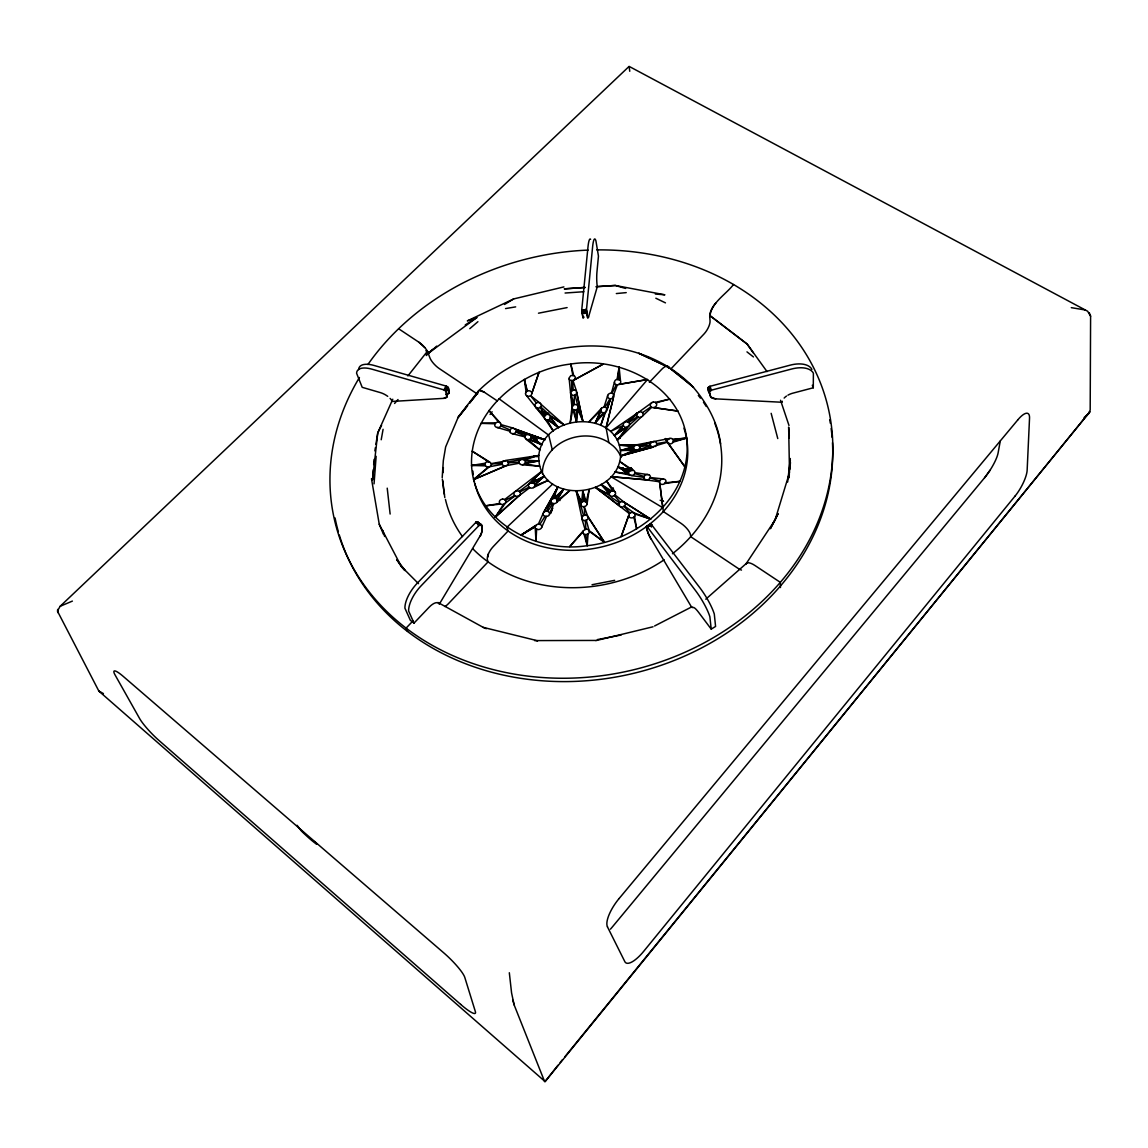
<?xml version="1.0" encoding="UTF-8"?>
<svg xmlns="http://www.w3.org/2000/svg" width="1148" height="1148" viewBox="0 0 1148 1148"><rect width="100%" height="100%" fill="white"/><g stroke="black" fill="none" stroke-linecap="round" stroke-linejoin="round"><path stroke-width="1.5" d="M1086.654 415.719L1089.768 411.859L545.099 1081.574L98.872 691.11L57.4 611.037L60.155 606.288L629.118 66.397L1087.63 311.237L1090.6 316.174L1090.184 410.008L1088.591 413.768L1084.042 417.614M587.331 316.92L587.647 317.666L588.565 316.92L597.29 286.699A10.519 1.349 89.6 0 1 596.96 271.861L598.452 256.119L595.927 240.908A22.027 2.856 89.5 0 0 592.583 247.107L586.47 309.845L581.749 309.86L582.954 317.68A10.963 1.507 89.7 0 0 583.887 316.934L582.954 317.68L581.749 309.86L587.963 247.164A22.013 2.913 89.5 0 1 590.632 239.301M787.93 395.17A11.179 5.97 -20.7 0 1 792.78 393.19L813.286 387.78L813.387 373.215A23.405 12.671 -21 0 0 791.618 369.025L711.373 390.176L709.292 391.841L710.741 397.151L715.721 398.858L782.19 402.274A11.179 5.97 -20.7 0 1 782.305 401.269M588.565 316.92A10.963 1.478 89.7 0 1 587.647 317.666L586.47 309.845L587.059 315.714M542.43 473.952C542.028 464.94 546.19 456.258 552.274 449.786A40.74 34.34 -12.2 0 1 608.827 442.568L613.333 446.07A40.74 34.34 -12.2 0 1 621.154 457.248M505.35 460.477L538.814 455.455C536.719 504.331 616.993 500.356 620.623 456C621.585 408.918 543.033 411.888 538.814 455.455L524.22 459.874L521.852 459.358L508.134 462.027A3.214 2.698 -4 0 0 506.813 460.807L491.244 463.605L489.766 461.984L486.838 461.883A3.257 2.727 -5.3 0 0 485.69 462.515L484.872 464.739L486.408 466.705A3.214 2.698 -4.9 0 0 487.886 467.035L502.193 464.337A3.229 2.712 -4.5 0 0 503.097 465.313L503.513 465.557A3.229 2.712 -4.5 0 0 504.976 465.887L519.283 463.218A3.243 2.727 -3.9 0 0 520.216 464.194L520.632 464.423M586.312 520.188L589.383 531.811A3.329 2.669 -11.9 0 1 588.938 533.059L587.432 534.279L587.216 545.673C536.116 553.91 474.425 521.436 471.555 465.457C469.589 411.371 520.245 369.771 570.814 364.031C620.15 356.124 679.487 384.795 686.662 438.062C693.234 494.63 639.981 540.263 587.216 545.673L584.002 534.136A3.358 2.698 -11.4 0 1 583.084 533.203L583.241 530.749L585.911 529.228L585.308 520.489L586.312 520.188A3.329 2.655 -11.6 0 0 587.518 519.341L587.805 518.982A3.315 2.64 -11.8 0 0 588.221 517.734L584.232 506.584A3.286 2.612 -11.5 0 1 582.71 506.555L582.251 506.411A3.286 2.612 -11.5 0 1 581.132 505.665L576.224 491.114L581.677 502.178L580.601 504.546M553.451 498.419L554.986 498.361A3.243 2.583 -7.3 0 1 556.68 499.15L556.924 502.221A3.272 2.612 -8 0 1 555.819 503.14L555.359 503.341A3.286 2.64 -7.9 0 1 553.853 503.599L552.862 503.441A3.286 2.64 -7.9 0 1 551.614 502.752L551.356 502.422A3.243 2.612 -7.6 0 1 550.983 501.69A3.329 2.669 -7.5 0 1 551.298 499.839L557.856 487.039L553.451 498.419L551.298 499.839M510.229 432.38L510.071 429.912A3.186 2.741 -5.8 0 1 510.975 428.878L511.391 428.62A3.186 2.741 -5.8 0 1 512.812 428.218L544.941 439.756L531.251 436.384A3.229 2.784 -4.7 0 0 530.577 435.264L516.169 431.16A3.186 2.741 -5.3 0 0 515.753 429.51L514.72 428.606M500.083 422.737A3.2 2.741 -6.3 0 0 498.792 422.163L488.933 410.496L500.686 423.44A3.157 2.712 -5.8 0 1 501.102 424.645L500.815 425.908A3.157 2.712 -5.8 0 1 499.466 427.185L499.021 427.372A3.2 2.741 -5.9 0 1 497.041 427.486M715.721 398.858A11.408 6.3 -19.5 0 1 710.741 397.151L709.292 392.042L711.373 390.176L710.038 386.288L707.957 388.153L709.421 393.276L708.187 390.865L708.029 387.723L709.694 386.388L790.154 365.164A23.362 12.7 -21 0 1 811.894 369.398M526.458 395.558L545.3 419.235A3.2 2.798 -7.6 0 0 547.079 419.938L548.557 419.752A3.128 2.755 -7.8 0 0 549.792 419.006L550.251 415.705L540.636 406.808A3.157 2.77 -8.5 0 0 541.196 405.158L541.024 404.283A3.171 2.77 -9.1 0 0 540.234 403.235L530.534 395.687A3.128 2.727 -8.7 0 1 528.683 396.29L528.195 396.275A3.171 2.755 -8.6 0 1 526.458 395.558L525.884 394.883A3.171 2.755 -8.6 0 1 525.54 393.635M536.633 529.214L536.001 541.382L535.169 526.946L536.877 524.607A3.3 2.669 -8.4 0 1 538.34 524.191L539.861 524.349A3.3 2.669 -8.4 0 1 541.368 525.425L541.569 525.784A3.329 2.683 -8.7 0 1 541.641 527.449L541.21 528.209A3.329 2.683 -8.7 0 1 540.048 529.142L539.589 529.343A3.329 2.683 -8.7 0 1 538.053 529.572L535.872 528.668M544.31 417.312L544.855 415.648A3.186 2.784 -8.5 0 1 545.745 414.859L546.132 414.658A3.186 2.784 -8.5 0 1 548.859 414.571L564.156 424.846L541.024 404.283M587.891 534.035L587.216 545.673L585.408 534.595L584.432 534.351M573.053 380.634L576.626 391.626L576.382 393.764A3.157 2.77 -13.2 0 1 574.99 395.027L578.219 407.124L576.497 421.603L572.823 409.348A3.186 2.798 -12.6 0 1 572.063 408.229L569.078 377.95L570.872 375.568L574.115 375.726A3.171 2.77 -13.3 0 1 575.019 376.688L575.191 377.089A3.157 2.755 -13.5 0 1 575.248 378.352L573.512 380.447L570.269 380.289A3.171 2.77 -12.7 0 1 569.193 378.912M442.195 477.683L443.315 460.664L445.639 446.945L458.468 416.595L478.429 390.98M790.355 460.42L788.633 477.396M632.361 512.467L631.859 512.482A3.329 2.683 -14.6 0 0 630.037 513.113L629.391 513.644L595.396 487.383L610.966 496.151A3.272 2.612 -15.1 0 0 612.429 496.266L612.932 496.18A3.272 2.612 -15.1 0 0 614.309 495.549L615.012 494.874A3.286 2.612 -15.7 0 0 615.543 493.654L615.572 493.253A3.286 2.612 -15.7 0 0 615.17 492.09L614.567 491.502A3.3 2.626 -15.8 0 0 612.745 490.971L611.74 491.086A3.286 2.612 -15.7 0 0 610.492 491.645C605.297 496.539 617.811 500.112 619.231 503.255A3.315 2.655 -14.9 0 1 621.484 501.748L622.503 501.647M374.047 483.839L376.142 456.287M373.272 469.776L372.483 480.122L377.764 432.825L392.774 399.231M373.674 464.596L374.061 459.43M525.54 393.635L525.569 393.219A3.143 2.741 -8.9 0 1 527.004 391.296L527.391 391.066A3.114 2.698 -9.1 0 1 528.74 390.779L529.199 390.794A3.143 2.741 -8.9 0 1 530.534 391.253L530.893 391.497A3.143 2.741 -8.9 0 1 531.668 392.573M628.803 516.327L629.391 513.644M519.111 462.845L519.025 461.711A3.186 2.669 -4 0 1 520.403 459.846M502.652 499.107A3.286 2.698 -6.6 0 1 504.575 499.581L541.54 471.398L528.798 484.241A3.243 2.655 -4.8 0 0 528.367 485.59L528.41 486.006A3.272 2.669 -5.1 0 0 528.97 487.111L529.73 487.699A3.272 2.669 -5.1 0 0 531.137 488.115L531.639 488.13A3.272 2.669 -5.1 0 0 533.131 487.785L533.935 487.283A3.272 2.669 -5.1 0 0 534.839 485.776L534.71 484.528A3.214 2.612 -4.3 0 0 533.92 483.509L533.074 483.05L544.382 476.147L534.839 484.944M586.958 503.054A3.286 2.597 -11.9 0 0 586.212 502.035L582.754 490.727L581.677 502.178L582.38 501.748A3.3 2.626 -11.6 0 1 583.557 501.375M789.006 477.812L789.336 474.397M789.81 469.288L790.455 462.457M502.193 464.337L501.977 462.845A3.229 2.712 -4.5 0 1 502.494 461.711L502.767 461.439A3.257 2.727 -4.4 0 1 503.857 460.678M669.887 438.464L667.835 439.655A3.286 2.727 -19.1 0 0 667.261 440.631A3.243 2.698 -19.2 0 0 667.16 441.837L669.786 443.889A3.286 2.727 -18.8 0 0 671.264 443.673L671.738 443.458A3.286 2.727 -18.8 0 0 672.886 442.54L673.503 440.445L671.838 438.565A3.286 2.727 -18.8 0 0 670.36 438.335L637.255 444.707L619.475 445.18L634.04 446.299L636.753 444.721M617.825 379.242L619.116 367.145L620.48 380.749A3.2 2.755 -17 0 1 620.709 381.997L620.638 382.442A3.2 2.755 -17 0 1 619.977 383.633L618.801 384.494A3.2 2.755 -17 0 1 617.337 384.824L616.404 384.68A3.143 2.727 -17 0 1 614.926 383.676L614.711 383.303A3.2 2.77 -16.6 0 1 614.481 382.04L614.711 381.179A3.2 2.77 -16.6 0 1 616.361 379.558L619.963 380.045M787.657 482.017L790.326 458.526M691.756 607.421L650.988 538.685C651.002 540.808 643.569 522.67 647.501 527.162L695.458 590.503A24.94 5.266 58.5 0 1 709.88 616.792L711.215 629.118L715.577 626.449L714.3 614.08A24.926 5.338 58.5 0 0 699.893 587.805L650.816 523.718L651.16 526.559M487.929 556.995L488.388 553.896M584.719 506.455L585.207 506.282A3.3 2.626 -11.6 0 0 586.398 505.421L586.671 505.063A3.286 2.597 -11.9 0 0 587.087 503.843L589.197 489.479L586.197 502.02M606.589 411.099L605.957 411.831A3.214 2.798 -18.2 0 1 604.68 412.562L600.892 425.004L610.535 398.729A3.171 2.755 -17.6 0 0 612.415 398.155L617.366 384.81M374.865 450.877L375.396 447.605M375.913 444.319L377.764 432.825L381.581 425.478M613.807 396.318L613.864 395.429A3.157 2.741 -17.3 0 0 613.405 394.238L613.118 393.908A3.157 2.741 -17.3 0 0 611.913 393.247L611.454 393.147A3.128 2.712 -17 0 0 610.219 393.204L608.584 394.051A3.229 2.813 -16.9 0 0 607.852 395.084L604.049 407.081L601.696 408.028L589.139 421.646L600.734 410.41L601.437 408.286M617.079 379.328L619.116 367.145L619.217 379.529M634.916 472.66L634.686 473.507A3.257 2.64 -18.2 0 1 633.825 474.612L633.409 474.913A3.257 2.64 -18.2 0 1 632.003 475.459L614.826 471.971L628.587 473.823L628.573 472.56A3.229 2.612 -19.1 0 1 629.592 471.01L633.337 470.336A3.272 2.655 -18.8 0 1 634.414 471.096L634.657 471.441A3.286 2.655 -18.4 0 1 634.916 472.66L648.807 474.727M741.493 570.082A11.667 4.176 41.1 0 1 737.375 567.901L690.723 536.704L690.493 534.882A11.394 4.018 42 0 0 680.893 523.258L663.329 511.549L659.727 482.992A3.3 2.698 -17.2 0 1 659.469 481.787L659.713 480.926A3.286 2.669 -17.6 0 1 660.617 479.792L661.478 479.261A3.329 2.712 -17.5 0 1 662.984 478.917L664.405 479.161A3.3 2.698 -17.4 0 1 665.496 479.964L665.725 480.323A3.3 2.698 -17.2 0 1 665.969 481.543L663.975 484.054A3.3 2.698 -17.2 0 1 662.482 484.427M644.401 478.917A3.272 2.655 -18.2 0 1 643.928 477.353L644.157 476.506A3.272 2.655 -18.2 0 1 645.047 475.372L645.908 474.856A3.272 2.655 -18.2 0 1 647.903 474.497M659.713 480.926L650.141 477.941L650.371 477.094A3.286 2.683 -17.8 0 0 650.127 475.875L649.897 475.516A3.272 2.655 -18.2 0 0 648.807 474.712M381.208 439.756L383.088 429.309M1000.281 441.019L998.1 452.943A20.894 4.85 -57.7 0 1 984.525 477.826L612.774 926.45A23.778 6.142 -52.9 0 1 610.435 929.163M528.898 434.403L527.893 434.346A3.214 2.77 -5 0 0 526.516 434.719L526.085 435.006A3.214 2.77 -5 0 0 525.21 436.025L524.952 436.914A3.214 2.77 -5 0 0 525.167 438.177L527.363 439.77L530.204 439.153A3.171 2.741 -4.1 0 0 531.251 437.689L531.251 436.384M572.823 409.348L570.212 422.823L571.934 407.239C575.808 403.981 573.153 398.586 574.99 395.027M570.499 392.53L573.225 389.832A3.157 2.77 -13.2 0 1 574.66 389.904L575.119 390.047M516.083 431.591L527.893 434.346L515.926 432.007A3.186 2.741 -5 0 1 515.007 433.04L514.146 433.485A3.186 2.741 -5.3 0 1 512.166 433.628L511.262 433.284A3.186 2.741 -5.3 0 1 510.243 432.409M670.719 369.125L703.982 334.025A10.748 4.305 -58.9 0 0 710.052 320.694C707.828 304.665 725.12 295.495 733.515 284.517M613.448 397.136L606.087 427.831L608.827 442.568M613.663 396.734L606.087 427.831L647.529 379.514L619.231 384.264M398.614 328.744L418.776 342.133A10.648 3.43 45.7 0 1 423.641 346.294L424.76 347.543A10.648 3.43 45.7 0 1 427.429 351.259L426.324 355.507L436.671 346.122M538.34 524.191L543.478 512.711L557.856 487.039L543.478 512.711M634.485 449.643L633.71 448.624A3.186 2.655 -21.2 0 1 633.596 447.361L634.04 446.299L620.551 450.518L636.738 450.203L650.643 445.811A3.243 2.698 -20 0 0 652.021 446.888L667.261 442.238M611.454 393.147L614.481 382.04M584.877 313.591L586.355 308.554M606.933 410.267L610.535 398.729L606.991 409.377A3.171 2.755 -18 0 0 606.503 408.186L606.201 407.856A3.186 2.77 -17.5 0 0 605.01 407.196L604.049 407.081M531.825 393.405L539.015 372.368L531.825 393.405A3.143 2.741 -8.9 0 1 531.237 395.056L530.907 395.4M628.616 515.495L621.154 536.647L628.659 515.926M550.882 512.883L552.647 508.019M550.796 513.027L552.59 508.105M545.099 1081.574L557.928 1065.272M439.268 604.221L479.778 536.446C481.5 536.776 484.528 520.919 479.376 525.11L421.144 585.781A24.452 10.892 -52.9 0 0 408.616 610.98L414.012 623.106L429.194 607.163A11.681 5.109 -52.8 0 1 438.823 603.489M543.119 513.615A3.315 2.669 -8 0 0 543.291 514.935L543.793 515.639A3.3 2.64 -8.5 0 0 544.984 516.342L547.969 516.069A3.3 2.64 -8.5 0 0 549.103 515.151L553.853 503.599M544.31 511.879L544.74 511.606A3.286 2.64 -7.9 0 1 546.721 511.176L550.94 500.743M498.304 422.091A3.2 2.741 -6.3 0 0 496.826 422.277L495.907 422.765A3.186 2.727 -6.4 0 0 495.003 423.799L494.745 424.602A3.2 2.741 -6.3 0 0 494.931 425.865L495.132 426.252A3.2 2.741 -5.9 0 0 496.166 427.171L509.812 431.174M541.626 527.449L546.52 516.5M656.34 445.295L656.541 444.879A3.243 2.698 -19.3 0 0 656.67 443.587L656.369 442.798A3.243 2.698 -19.3 0 0 655.422 441.908L655.006 441.736A3.243 2.698 -19.3 0 0 653.571 441.55M600.734 410.41L595.209 422.923L604.68 412.562M611.927 393.247L616.404 384.68M392.142 401.441L443.846 398.342L447.189 396.691C444.448 393.018 448.251 387.852 446.012 386.044L374.148 365.48A22.63 9.988 29.1 0 0 358.678 369.584M445.984 391.052L447.533 386.819M446.17 391.267L448.007 387.249M443.846 398.342A11.179 5.051 28.2 0 0 447.189 396.691L446.385 391.683L448.194 387.464M600.978 411.242L595.209 422.923L603.188 412.706L604.192 412.677M619.231 503.255L619.461 506.182M387.737 396.347A10.82 4.692 28.8 0 0 380.318 392.602L362.194 387.321L356.598 373.287A22.659 9.945 29.1 0 1 372.052 369.211L444.62 390.09L446.644 386.288M445.51 390.621L446.959 386.446M605.01 407.196L610.047 398.686M524.22 459.874L525.339 461.252A3.2 2.683 -3 0 1 525.253 462.931L524.421 463.979A3.229 2.712 -3.6 0 1 523.072 464.624L522.096 464.739A3.229 2.712 -3.6 0 1 520.632 464.409M629.075 425.764L629.319 425.348A3.186 2.712 -20.3 0 0 629.592 424.057L629.52 423.626A3.229 2.77 -20.3 0 0 628.903 422.521L626.277 421.732A3.229 2.77 -20.3 0 0 624.842 422.234M641.101 417.154L640.11 417.413A3.214 2.727 -19.8 0 1 638.231 417.126L627.095 427.156L617.423 440.143L641.101 417.154A3.214 2.727 -19.8 0 0 642.306 416.322L642.866 415.533A3.186 2.712 -19.6 0 0 643.153 414.256L643.081 413.825A3.186 2.712 -19.6 0 0 642.464 412.706L641.746 412.189A3.257 2.784 -19.5 0 0 640.369 411.859L639.866 411.902A3.257 2.784 -19.5 0 0 638.432 412.376L610.65 431.361L623.364 425.434A3.229 2.77 -20.7 0 1 623.321 424.358A3.229 2.77 -20.3 0 1 623.995 422.966L624.455 422.521M557.211 499.839L563.625 489.249L553.953 498.332M539.861 524.349L544.999 516.342M556.981 499.48L563.625 489.249L554.986 498.361M515.854 491.229L517.203 490.942A3.257 2.669 -5.3 0 1 519.111 491.416L519.829 491.99A3.257 2.669 -5.3 0 1 520.417 493.138L520.388 493.97A3.286 2.683 -5.6 0 1 519.441 495.462L518.623 495.965A3.286 2.683 -5.6 0 1 517.117 496.309L516.614 496.295A3.286 2.683 -5.6 0 1 515.194 495.836L503.556 504.374L495.132 517.317L519.441 495.462L529.73 487.699M552.862 503.441L547.711 511.348L546.721 511.176M746.3 563.481L775.101 519.915L778.1 513.601L770.337 528.726L775.101 519.915L789.508 472.66L788.647 427.156L789.293 435.91M984.525 477.826L990.006 470.307M407.899 375.927L427.429 351.259L429.739 357.415A10.648 3.444 45.5 0 0 439.297 368.594L477.496 394.123M467.566 405.66L457.98 417.7L467.523 405.588M469.69 402.977L478.199 392.286A10.734 3.544 44.8 0 1 484.442 392.315L497.242 400.853M469.647 402.934L478.199 392.286M617.423 440.143L628.774 426.138M1015.076 496.051L643.641 951.391A24.065 7.993 -54.2 0 1 624.842 961.651L607.45 926.852M560.195 1062.503L562.463 1059.719M564.716 1056.949L1089.768 411.859M619.073 898.583L1017.86 419.824M545.487 1080.584L544.626 1081.603L514.132 1004.887L511.578 992.948L509.325 972.743M394.596 403.479L397.997 399.533M583.012 531.151L569.709 546.635L582.797 531.998M540.636 406.808L539.933 407.454A3.157 2.77 -8.5 0 1 538.57 408.028L537.594 408.057A3.186 2.784 -8.1 0 1 535.829 407.339L544.611 416.05M620.193 506.699L620.652 506.885A3.286 2.626 -14.8 0 0 622.116 507.014L622.632 506.928A3.3 2.64 -14.8 0 0 624.024 506.311L624.742 505.637A3.315 2.655 -14.9 0 0 625.287 504.417L625.316 504.001A3.3 2.64 -15.3 0 0 624.928 502.824L615.012 494.874M624.412 505.995L634.528 513.343L635.145 515.294A3.329 2.683 -14.6 0 1 634.586 516.514L633.868 517.188A3.315 2.683 -14.5 0 1 632.462 517.805L631.429 517.906A3.315 2.683 -14.5 0 1 630.022 517.561L629.606 517.317A3.315 2.683 -14.5 0 1 628.803 516.342M626.091 427.3L614.453 435.494L623.364 425.434L614.453 435.494L627.095 427.156M547.582 507.359L551.27 503.455M619.848 430.916L622.302 428.319M628.43 421.847L636.996 412.778M413.18 620.681L406.091 628.128L407.569 631.371M649.352 382.327L661.693 369.34A10.806 4.405 -58 0 1 669.054 367.532L651.691 359.281M519.111 491.401L530.276 483.093L541.54 471.398M642.622 415.949L651.748 407.296A3.214 2.727 -19 0 0 653.628 407.597L677.794 411.041L653.628 407.597M628.559 422.234L638.03 412.663M651.978 402.575L650.816 403.637A3.229 2.741 -18.9 0 0 650.371 405.689A3.214 2.727 -19 0 0 651.002 406.751L651.346 407.066M552.647 484.069L506.957 527.248L508.105 530.964L493.195 546.649A11.337 4.879 -54.3 0 0 487.484 560.109L488.072 561.86L448.71 603.389A11.566 5.051 -53.1 0 1 444.979 606.517M518.623 495.965L495.132 517.317L505.22 503.369A3.315 2.712 -6.4 0 0 505.838 502.193L505.895 501.776A3.257 2.669 -6.1 0 0 505.321 500.198L504.991 499.882M556.924 502.221L569.795 490.612L557.426 500.614M426.224 350.757L428.362 353.225L432.739 349.322M627.712 421.833L637.298 413.452A3.257 2.784 -19.5 0 0 636.867 414.5M705.79 599.184L746.817 563.037M534.71 484.528L544.382 476.147L530.276 483.093M469.805 328.658L477.912 321.698M488.359 467.035L473.593 479.577L506.455 465.643A3.257 2.727 -4.4 0 0 507.66 464.854L508.177 464.108A3.214 2.698 -4 0 0 508.392 462.859L508.134 462.027M478.673 525.899L477.539 521.852L476.406 521.852L417.427 583.012A24.424 10.935 -52.8 0 0 404.928 608.196L410.381 620.336L414.012 623.106M577.286 409.162L576.009 409.908A3.143 2.77 -13.3 0 1 574.072 409.979L573.196 409.606M478.831 390.593C535.011 335.431 635.791 328.4 692.502 386.402C706.795 402.69 717.644 422.134 720.614 443.874M426.468 350.456L428.362 353.225L476.779 317.623L467.336 320.88L513.644 298.939L563.898 286.914M638.432 412.39L651.576 402.848M648.85 479.347L649.266 479.06A3.286 2.683 -17.8 0 0 650.141 477.955M642.464 412.706L651.016 406.779M628.889 422.521L637.513 416.609L638.231 417.14M60.155 606.288L72.381 601.093M536.03 525.196L520.69 535.341L535.169 526.946M535.585 525.727L520.69 535.341L535.298 526.315M465.227 324.941L476.779 317.623M654.934 446.615L655.365 446.342A3.243 2.698 -19.3 0 0 656.326 445.309M504.517 304.464L513.644 298.939M646.424 526.372L651.002 523.732M650.988 538.685A11.911 2.497 59.1 0 1 647.802 532.356L646.424 526.659L651.289 523.933M647.113 526.702L651.476 524.105M574.33 379.916L603.418 364.002L574.646 379.586M505.321 500.198L514.821 495.577M519.829 491.99L528.998 487.139M654.59 625.976L692.014 606.747M535.255 406.679A3.186 2.784 -8.1 0 1 534.882 405.416L534.925 405A3.157 2.77 -8.5 0 1 536.346 403.034L536.733 402.819A3.128 2.727 -8.8 0 1 538.082 402.518A3.157 2.77 -8.5 0 1 539.46 402.79L539.847 402.962M520.417 459.817L521.35 459.444M533.547 487.556L548.113 480.409L534.839 485.776M637.714 449.959L638.604 449.485A3.229 2.683 -20 0 0 639.565 448.438L639.766 447.993A3.229 2.683 -20 0 0 639.895 446.716L637.255 444.707M505.479 465.873L473.593 479.577L489.335 466.806A3.257 2.727 -5.3 0 0 490.569 466.016L490.856 465.672A3.214 2.698 -4.9 0 0 491.315 464.022L491.244 463.605M634.858 449.873L620.623 456L653.485 447.046M616.849 439.282L620.049 437.962M616.749 439.354L619.906 438.062M587.432 534.279L585.408 534.595M639.78 446.314L653.542 441.564M637.226 450.116L620.623 456L652.982 447.06M623.149 467.796L623.192 470.508L631.213 467.695M654.13 407.497L654.604 407.325A3.214 2.727 -19 0 0 655.824 406.507L656.139 406.148A3.229 2.741 -18.9 0 0 656.656 404.9L656.613 404.024A3.2 2.712 -18.5 0 0 655.996 402.919L655.278 402.388A3.214 2.727 -18.6 0 0 653.901 402.073L653.413 402.101M673.159 442.152L686.662 438.062L672.943 439.297M639.321 445.582L652.495 441.822L651.031 442.827A3.243 2.698 -20 0 0 650.342 445.008L650.643 445.811M655.996 402.919L669.743 399.059L655.278 402.388M631.888 468.685L623.192 470.508L631.472 468.183M673.489 441.291L686.662 438.062L673.216 439.655M595.855 640.641L653.025 626.779M633.596 447.361L620.551 450.518L633.897 449.012M479.778 536.446A11.753 5.238 -54.2 0 0 482.246 530.261L481.342 524.65L479.376 525.11L475.659 522.469L477.611 522.01L478.07 524.823M521.852 459.358L538.814 455.455M623.192 470.508L631.615 468.685M503.556 504.374L502.02 504.503A3.286 2.698 -6.6 0 1 500.628 504.058L499.925 503.47A3.272 2.698 -6.6 0 1 499.366 502.322L499.394 501.461A3.3 2.727 -6.2 0 1 501.992 499.208L502.709 499.136M538.484 313.203L567.098 307.592M524.751 463.677L538.728 460.922L524.593 460.147M592.038 584.734L614.654 580.343M597.276 639.623L621.097 635.016M618.801 384.494L647.529 379.514M505.551 308.582L515.667 306.875M656.67 443.587L667.16 441.837M499.925 503.47L485.489 505.852L500.628 504.058M485.346 465.844L471.555 465.457L485.188 463.232M639.895 446.716L650.342 445.022M525.253 462.931L538.728 460.922L525.153 460.85M664.85 483.523L680.147 481.328L665.51 482.791M647.443 479.878L611.037 476.693L662.783 507.732L659.727 482.992M616.332 293.558L626.22 292.625M491.315 464.022L501.934 463.218M508.392 462.859L518.982 462.099M584.777 287.431L564.256 288.866L585.365 287.459M565.089 293.027L583.83 291.721M595.927 286.756L615.271 285.465L664.879 294.806L655.321 294.031M596.73 286.613L615.271 285.465L625.603 288.435M471.555 465.457L484.872 464.739M532.801 481.084L538.068 480.854L532.959 481.055M495.907 422.765L480.969 423.339L495.003 423.799M581.706 310.477L586.427 310.448M581.706 310.807L586.427 310.778M581.706 311.495L586.427 311.481M581.735 312.156L586.456 312.141M581.763 312.457L586.485 312.428M581.835 312.959L586.542 312.93M537.034 640.584L595.64 640.441M635.174 445.252L619.475 445.18L634.284 445.984M584.949 501.446L583.6 501.389L582.754 490.727L584.949 501.446L585.839 501.776M1071.299 307.65L1085.362 309.989M534.954 480.309L538.297 480.438M534.581 640.598L537.666 640.785L483.179 627.353L437.948 602.485M611.037 476.693L645.937 479.835M522.096 464.739L539.632 466.275L524.421 463.979M535.025 479.864L540.005 480.323M650.299 477.525L662.984 478.917M630.998 475.516L643.928 477.353M646.41 479.921L659.483 481.773M512.166 433.614L524.952 436.914M630.453 470.479L617.724 466.863L628.501 473.421M501.102 424.631L513.816 428.29M534.035 455.756L537.336 456.761M541.956 411.486L548.73 413.581M541.641 411.314L548.471 413.438M586.111 515.28L587.001 515.639A3.315 2.64 -11.8 0 1 587.948 516.571L604.522 542.315L589.369 531.395M583.801 520.431L583.327 520.288A3.286 2.626 -11.4 0 1 582.223 519.527L576.224 491.114L581.39 502.437M634.686 473.507L644.157 476.506M635.002 514.031L650.672 519.111L624.325 502.221A3.3 2.64 -15.3 0 0 622.517 501.662M660.114 500.227L663.53 501.346M576.081 404.541L576.54 404.699A3.157 2.77 -13.5 0 1 577.631 405.488L578.075 406.263M529.816 434.705L544.941 439.756L515.466 429.165M629.592 471.01L617.724 466.863L628.573 472.56M625.158 427.171L624.311 426.769A3.157 2.698 -21.1 0 1 623.479 425.779M479.405 390.406L484.442 392.315M529.343 439.612L541.971 444.75L531.337 436.814M483.179 627.353L486.336 628.702M500.815 425.908L510.071 429.912M515.926 432.007L525.196 436.053M529.788 439.426L541.971 444.75L531.251 437.689M646.424 526.659L647.501 527.162L651.849 524.579L650.758 524.076L651.447 526.932M650.069 358.52L638.719 353.24L669.054 367.532M630.065 475.301L629.291 474.856A3.257 2.64 -18.2 0 1 628.616 473.808M655.838 298.222L665.467 302.871M645.492 479.706L644.401 478.917M609.158 494.415L595.396 487.383L618.987 505.507M103.42 693.579L98.872 691.11L100.794 692.416M550.595 416.523L564.156 424.846M489.306 461.797L472.144 451.15L488.316 461.625M609.129 493.511L601.208 484.499L611.74 491.086M624.928 502.824L650.672 519.111L633.796 512.812A3.329 2.683 -14.6 0 0 632.39 512.467M633.337 470.336L619.676 461.482L631.414 470.178M530.003 434.848L537.422 439.828M477.267 521.651L481.342 524.65M476.879 521.651L480.61 524.306M476.406 521.852L480.137 524.507M476.162 522.024L479.878 524.665M627.411 473.593L624.598 471.541L627.339 473.564M498.978 398.729L548.744 435.178L552.274 449.786M548.07 419.881L558.473 427.63L550.624 417.413M609.272 493.037L601.208 484.499L610.492 491.617M448.409 387.881L449.198 392.889L445.854 394.553A11.164 5.066 28.2 0 0 449.198 392.889L448.409 387.881L446.012 386.044L443.989 389.846L446.385 391.683M746.975 351.876L753.461 356.956M526.042 439.196L539.904 450.03L528.367 439.828M663.114 501.102L662.74 500.815A3.229 2.755 -8 0 1 661.937 499.28L661.937 498.849M548.557 419.752L558.473 427.63L550.351 418.245M460.678 1004.4L158.84 740.345A21.41 3.315 46.4 0 1 139.582 718.476L115.173 675.139A22.443 3.616 46.7 0 1 123.353 676.488L443.831 952.926A25.141 4.52 44.4 0 1 464.796 977.436L475.358 1011.589A23.993 4.075 44.3 0 1 460.678 1004.414M601.208 484.499L609.875 492.133M418.776 342.133L424.76 347.543M666.73 366.097L669.255 368.422M535.829 407.339L544.855 415.648M418.518 583.658L401.269 566.394L396.706 559.636L405.215 570.484M659.957 483.337L660.631 483.939A3.3 2.698 -17.2 0 0 661.966 484.413M601.208 411.615L601.509 411.945A3.214 2.798 -18.2 0 0 603.159 412.706M624.024 506.311L630.051 513.113M614.309 495.549L620.221 502.293M426.281 350.915L428.434 353.426M404.656 570.47L401.269 566.394L379.256 524.277L371.478 478.687M530.534 395.687L536.331 403.02M539.933 407.454L545.745 414.859M614.898 491.774L606.46 480.912L612.745 490.971M711.215 629.118L698.544 612.257A11.925 2.468 58.5 0 0 692.775 607.708M297.088 825.297L301.307 830.908A15.957 1.335 43 0 0 316.762 844.239L314.71 841.484M767.036 371.608L747.176 344.084L709.708 315.442L747.176 344.084L753.275 352.852M668.036 443.286L685.012 467.021L668.409 443.515M544.97 418.92L553.293 431.103L547.079 419.938M576.454 391.224L576.196 390.851A3.157 2.77 -13.2 0 0 575.134 390.062M588.207 517.332L604.522 542.315L589.111 530.606A3.329 2.669 -11.9 0 0 588.192 529.687L587.762 529.458A3.358 2.698 -11.4 0 0 585.954 529.199M549.433 512.74L548.931 512.051A3.286 2.64 -7.9 0 0 547.725 511.348M665.453 438.665L667.906 443.3M665.323 438.522L667.734 443.128M427.429 351.259L428.362 353.225M570.613 393.506L572.579 395.256A3.157 2.77 -13.2 0 0 574.029 395.328M577.602 408.817L582.854 421.201L576.755 392.473M379.256 524.277L383.518 534.38M576.224 491.114L580.974 502.924M812.31 385.24L813.286 387.78M1089.28 312.715L1090.6 316.174M709.364 386.517L710.698 390.42M709.048 386.689L710.382 390.578M708.517 387.063L709.851 390.966M708.144 387.507L709.364 391.611M707.957 388.153L709.292 392.042M780.54 400.265L789.006 425.521M578.19 406.693L582.854 421.201L576.712 392.903M382.801 530.505L384.623 536.475M581.964 519.169L585.064 529.415M574.144 404.613L571.044 394.295L572.665 405.574M512.883 1000.295L514.132 1004.887M580.701 504.948L583.514 515.567M526.128 392.013L524.32 379.457L527.391 391.066M771.155 413.323L777.77 438.565M586.958 503.039L587.087 503.843M573.699 375.511L570.814 364.031L572.78 375.252M555.001 493.54L556.177 498.275M633.868 517.188L636.681 528.841L634.586 516.514M524.32 379.457L526.989 391.267M574.072 409.979L576.497 421.603L576.483 409.721M613.161 487.828L613.764 491.014M582.754 490.727L584.447 501.36M629.176 66.885L629.75 71.276M581.792 518.781L582.495 516.284A3.329 2.655 -11.6 0 1 586.097 515.28M442.353 479.218L444.807 497.586M387.22 488.158L390.133 514.046M788.719 431.117L789.221 438.106M572.278 390.119L571.604 380.763L571.704 390.464M572.565 380.749L573.225 389.832M57.63 609.445L57.859 612.601M584.232 506.584L584.763 515.222M780.468 587.532L780.31 582.337L754.968 565.505A11.796 4.262 40.8 0 0 746.028 564.113M390.076 398.385A10.82 4.692 28.8 0 1 391.669 400.451M784.156 398.069A11.179 5.97 -20.7 0 1 786.509 396.06M607.479 926.823A25.227 8.825 -54.2 0 1 619.073 898.568M1017.86 419.809A22.099 6.845 -61.1 0 1 1029.526 418.288L1027.159 470.02A21.095 6.314 -60.5 0 1 1015.076 496.065M829.746 419.838A252.187 211.706 -12.2 0 1 830.348 423.296M831.138 428.534A252.187 211.706 -12.2 0 1 832.099 437.345M832.472 442.669A252.187 211.706 -12.2 0 1 618.786 676.502A252.187 211.706 -12.2 0 1 339.306 535.04M338.33 531.653A252.187 211.706 -12.2 0 1 335.058 517.963M683.95 428.161A108.242 90.778 -12.2 0 1 605.111 546.075A108.242 90.778 -12.2 0 1 474.841 483.408M474.44 481.672A108.242 90.778 -12.2 0 1 473.765 478.171M473.263 474.641A108.242 90.778 -12.2 0 1 472.919 471.096M490.081 414.485A108.242 90.778 -12.2 0 1 492.133 411.788M559.98 500.557A40.74 34.34 -12.2 0 1 557.397 499.079M596.802 249.891A253.134 212.193 -12.2 0 1 827.622 492.018A253.134 212.193 -12.2 0 1 495.965 670.289A253.134 212.193 -12.2 0 1 359.439 377.491M367.905 364.49A253.134 212.193 -12.2 0 1 588.12 250.106M714.687 423.052A140.343 118.086 -12.2 0 1 672.441 553.752M664.161 559.794A140.343 118.086 -12.2 0 1 472.833 548.787M462.501 536.59A140.343 118.086 -12.2 0 1 445.453 499.423M444.448 494.458A140.343 118.086 -12.2 0 1 443.013 481.069M443.028 472.646A140.343 118.086 -12.2 0 1 443.372 467.58M698.328 395.472A140.343 118.086 -12.2 0 1 700.452 398.141M703.466 402.259A140.343 118.086 -12.2 0 1 706.293 406.521M530.864 482.921A3.243 2.655 -4.8 0 1 533.016 483.05M514.462 495.247A3.286 2.683 -5.6 0 1 513.902 494.099L513.945 493.281A3.286 2.683 -5.6 0 1 514.72 491.889M585.293 520.489A3.329 2.655 -11.6 0 1 583.758 520.446M549.433 512.74A3.315 2.655 -8.4 0 1 549.519 514.39M609.559 398.6A3.171 2.755 -17.6 0 1 608.368 397.926L607.866 397.222A3.2 2.784 -17 0 1 607.694 395.5M544.712 418.575A3.186 2.784 -7.8 0 1 544.31 417.312M574.631 404.555A3.143 2.77 -13.3 0 1 576.081 404.598M580.027 410.381A3.1 2.554 -11.9 0 1 578.793 411.673M709.708 316.532A10.748 4.291 -59.3 0 1 715.835 303.058M651.921 402.532A3.229 2.741 -18.9 0 1 653.356 402.044M637.484 416.595A3.214 2.727 -19.8 0 1 636.853 414.485M648.835 479.376A3.286 2.683 -17.8 0 1 647.415 479.921M684.854 379.888L670.36 368.565L693.536 387.335L684.854 379.888"/></g></svg>
